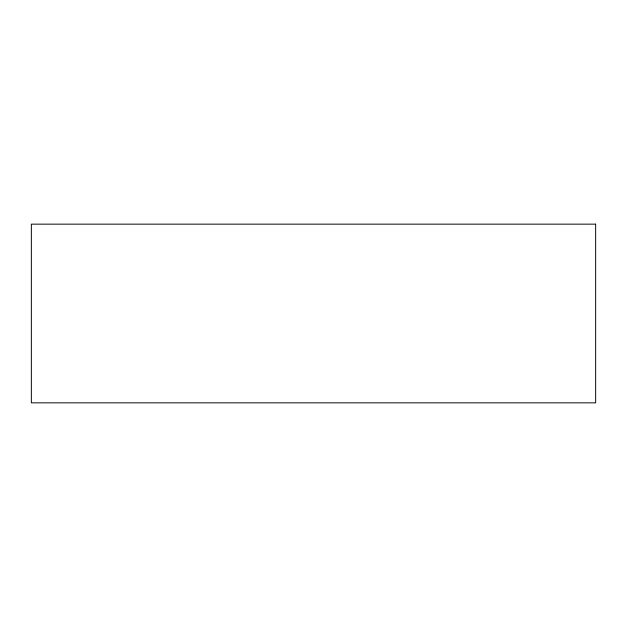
<?xml version="1.0" encoding="UTF-8"?>
<svg xmlns="http://www.w3.org/2000/svg" width="627" height="627" viewBox="0 0 627 627"><rect width="100%" height="100%" fill="white"/><g stroke="black" fill="none" stroke-linecap="round" stroke-linejoin="round"><path stroke-width="0.94" d="M595.65 224.152L31.35 224.152L31.35 402.847L595.65 402.847L595.65 224.152"/></g></svg>
